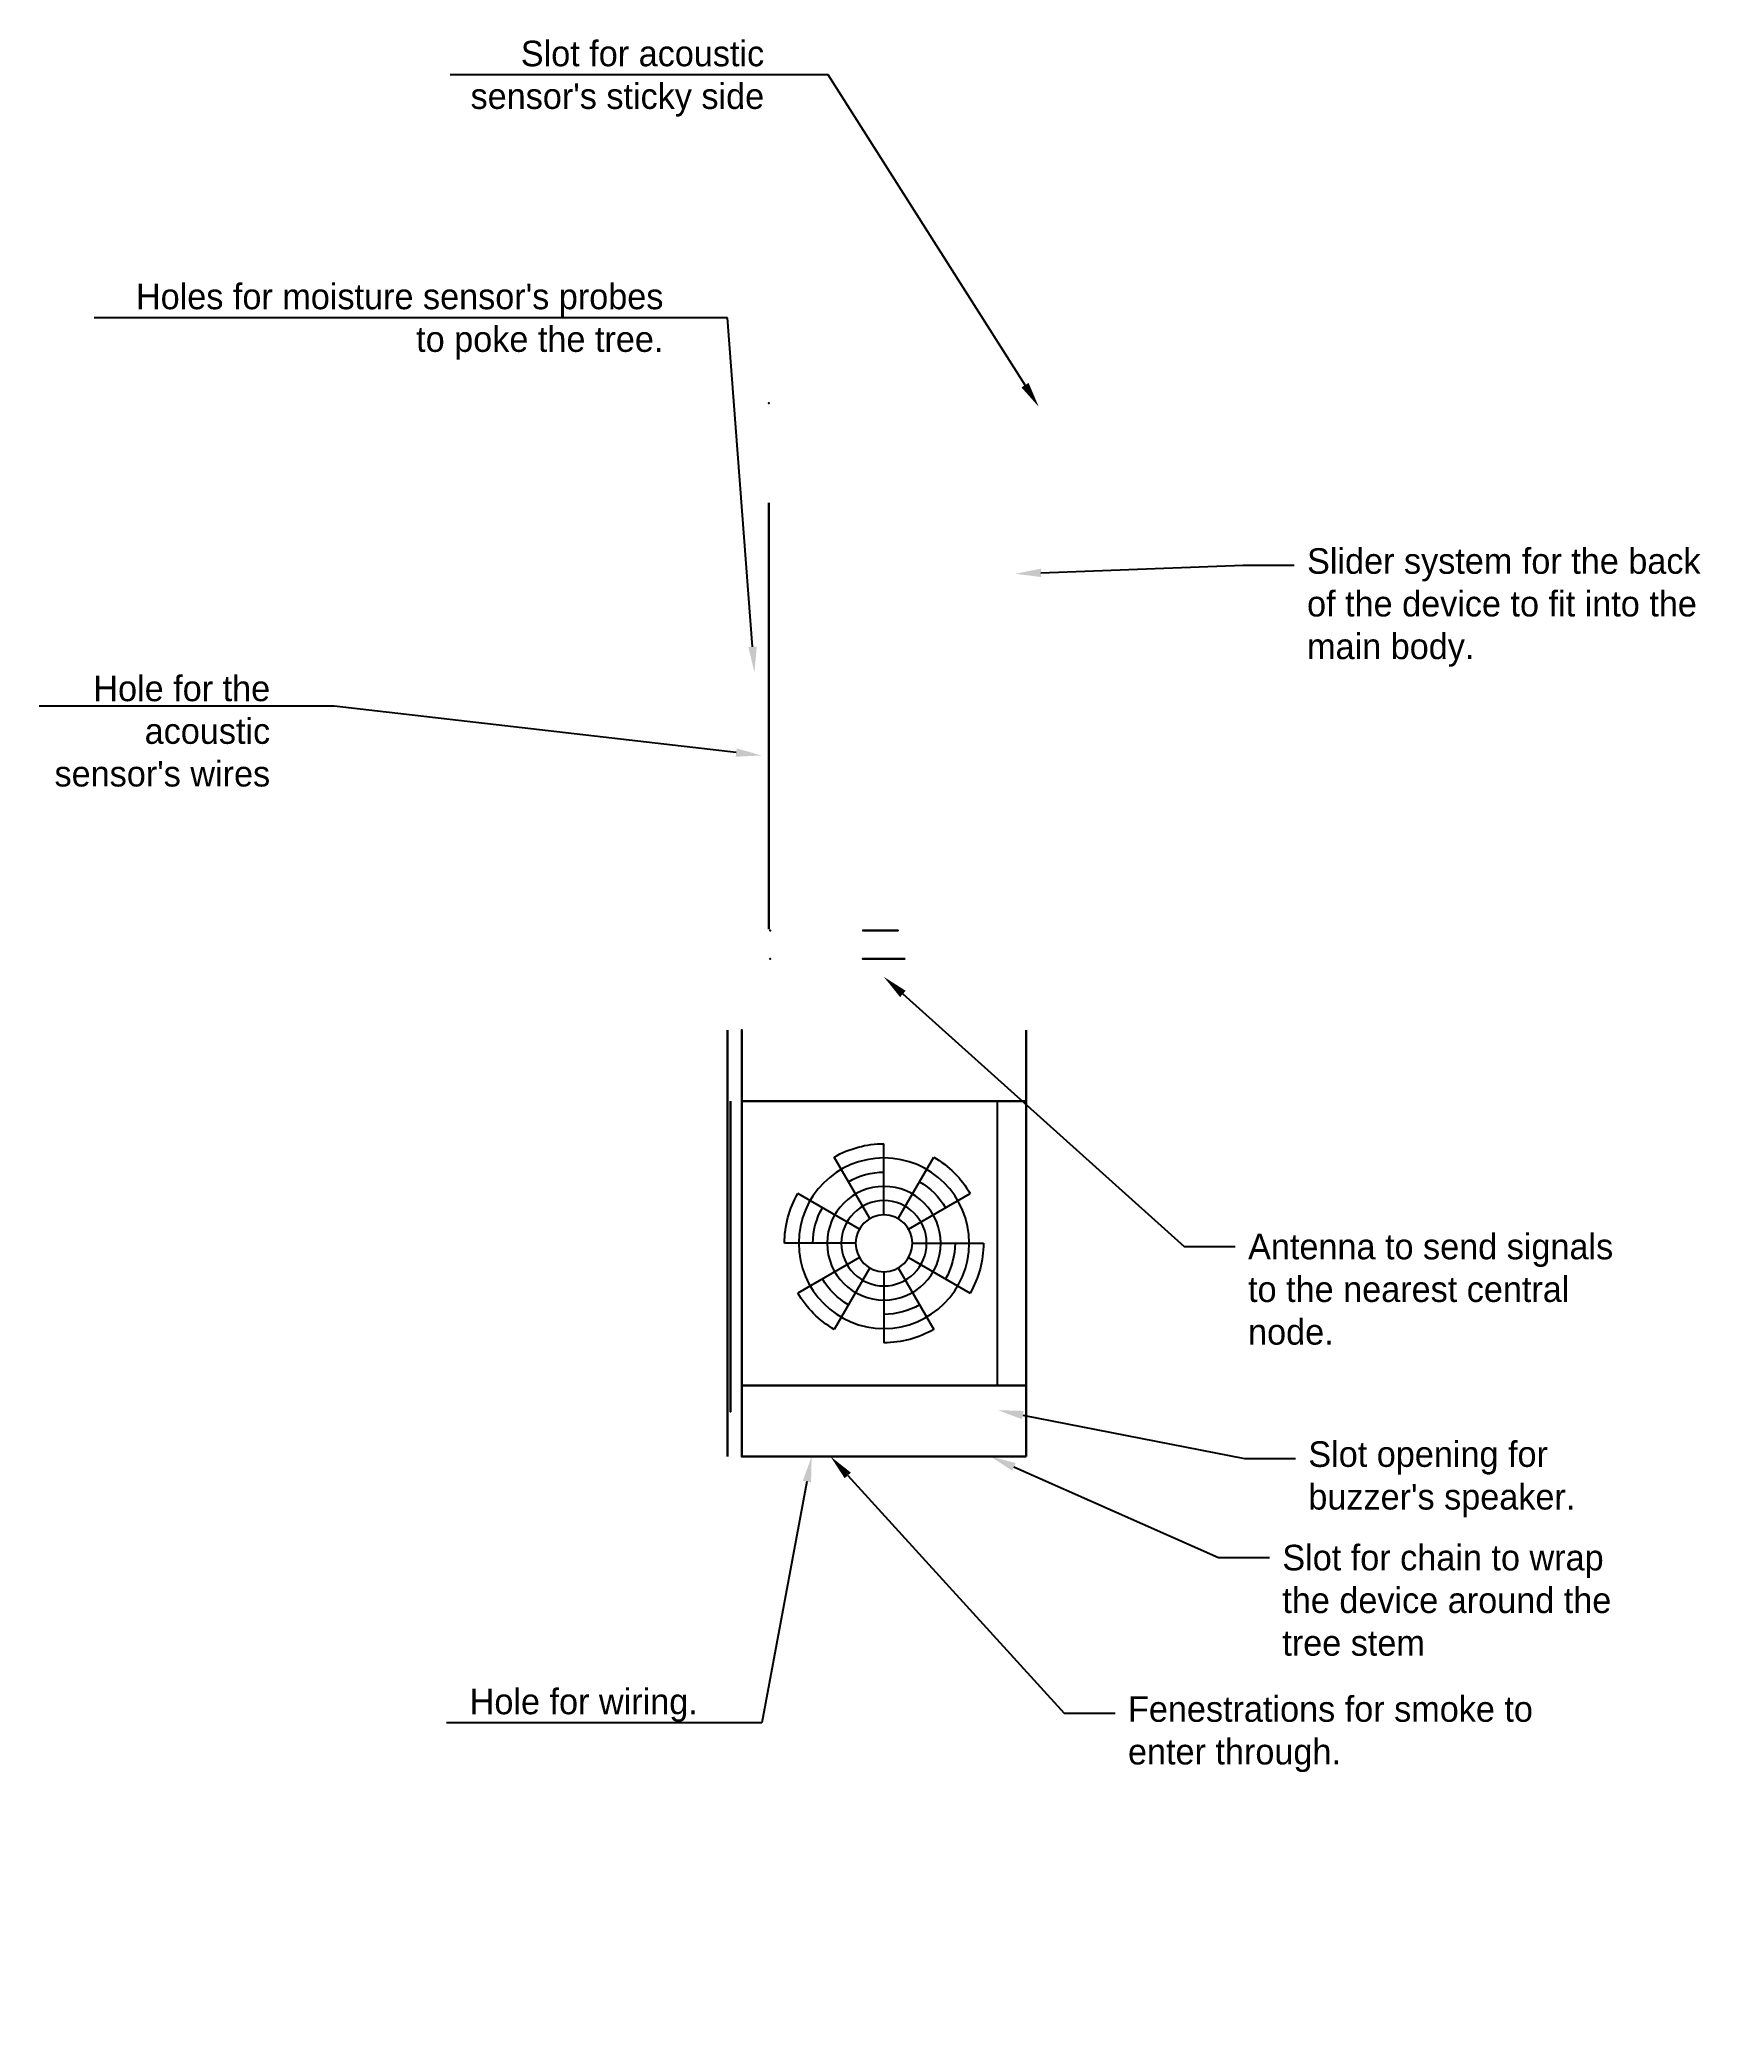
# Model space of a CAD drawing. Header units: centimetres. Extents: x -4.9 to 6.7, y -3.9 to 10.
import ezdxf
from ezdxf import colors
from ezdxf.entities.mleader import LeaderData, LeaderLine
from ezdxf.math import Vec2, Vec3

# ---------------------------------------------------------------- set-up
doc = ezdxf.new("R2010")
doc.units = ezdxf.units.CM
doc.header["$MEASUREMENT"] = 0
for name, color, linetype in [('Component1_Sketch1', 7, 'Continuous'), ('Component1_Sketch2', 7, 'Continuous'), ('Component1_Sketch3', 7, 'Continuous'), ('Component2_Sketch1', 7, 'Continuous'), ('Component2_Sketch2', 7, 'Continuous'), ('Model for Instrumentation v3 - Copy v4_Sketch1', 7, 'Continuous'), ('Model for Instrumentation v3 - Copy v4_Sketch10', 7, 'Continuous'), ('Model for Instrumentation v3 - Copy v4_Sketch11', 7, 'Continuous'), ('Model for Instrumentation v3 - Copy v4_Sketch12', 7, 'Continuous'), ('Model for Instrumentation v3 - Copy v4_Sketch13', 7, 'Continuous'), ('Model for Instrumentation v3 - Copy v4_Sketch14', 7, 'Continuous'), ('Model for Instrumentation v3 - Copy v4_Sketch15', 7, 'Continuous'), ('Model for Instrumentation v3 - Copy v4_Sketch16', 7, 'Continuous'), ('Model for Instrumentation v3 - Copy v4_Sketch17', 7, 'Continuous'), ('Model for Instrumentation v3 - Copy v4_Sketch2', 7, 'Continuous'), ('Model for Instrumentation v3 - Copy v4_Sketch3', 7, 'Continuous'), ('Model for Instrumentation v3 - Copy v4_Sketch4', 7, 'Continuous'), ('Model for Instrumentation v3 - Copy v4_Sketch5', 7, 'Continuous'), ('Model for Instrumentation v3 - Copy v4_Sketch6', 7, 'Continuous'), ('Model for Instrumentation v3 - Copy v4_Sketch7', 7, 'Continuous'), ('Model for Instrumentation v3 - Copy v4_Sketch8', 7, 'Continuous'), ('Model for Instrumentation v3 - Copy v4_Sketch9', 7, 'Continuous')]:
    doc.layers.add(name, color=color, linetype=linetype)

# ---------------------------------------------------------------- blocks, each defined once
blk = doc.blocks.new('Component2')
at = {"layer": 'Component2_Sketch1'}
for p, q in [((-0.2, -0.7, 4.4), (-0.2, -0.7, 0.4)), ((-0.2, -0.7, 0.4), (-0.2, -0.7, 4.404)), ((-0.2, -0.9, 0.4), (-0.2, -0.9, 4.4)), ((-0.2, -3.2, 0.1), (-0.2, -1.2, 0.1)), ((-0.2, -1.2, 4.7), (-0.2, -3.2, 4.7)), ((-0.2, -3.2, 4.9), (-0.2, -1.2, 4.9)), ((-0.2, -3.2, -0.1), (-0.2, -1.2, -0.1)), ((-0.2, -1.2, -0.1), (-0.2, -3.2, -0.1)), ((-0.2, -1.2, 4.904), (-0.2, -3.2, 4.904)), ((-0.2, -3.5, 4.4), (-0.2, -3.5, 0.4)), ((-0.2, -3.7, 0.4), (-0.2, -3.7, 4.4)), ((-0.2, -3.7, 4.404), (-0.2, -3.7, 0.4))]:
    blk.add_line(p, q, dxfattribs=at)
at = {"layer": 'Component2_Sketch1', "extrusion": (-1, 0, 0)}
for centre, radius, start, end in [((1.2, 0.4, 0.2), 0.5, 180, 270), ((1.2, 4.4, 0.2), 0.5, 90, 180), ((1.2, 4.404, 0.2), 0.5, 90, 180), ((1.2, 0.4, 0.2), 0.5, 180, 270), ((1.2, 0.4, 0.2), 0.3, 180, 270), ((1.2, 4.4, 0.2), 0.3, 90, 180), ((3.2, 0.4, 0.2), 0.3, 270, 360), ((3.2, 4.4, 0.2), 0.3, 360, 90), ((3.2, 0.4, 0.2), 0.5, 270, 0), ((3.2, 4.4, 0.2), 0.5, 0, 90), ((3.2, 4.404, 0.2), 0.5, 0, 90), ((3.2, 0.4, 0.2), 0.5, 270, 0)]:
    blk.add_arc(centre, radius, start, end, dxfattribs=at)
at = {"layer": 'Component2_Sketch1'}
blk.add_point((-0.2, 0), dxfattribs=at)
at = {"layer": 'Component2_Sketch2'}
for p, q in [((-0.2, -0.7, 0.4), (-0.2, -0.7, 4.404)), ((-0.2, -1.15, 4.8), (-0.2, -1.15, 4.85)), ((-0.2, -1.15, 4.85), (-0.2, -1.2, 4.85)), ((-0.2, -3.25, 4.8), (-0.2, -1.15, 4.8)), ((-0.2, -1.2, 4.85), (-0.2, -1.2, 4.904)), ((-0.2, -1.2, 4.904), (-0.2, -3.2, 4.904)), ((-0.2, -3.2, -0.1), (-0.2, -1.2, -0.1)), ((-0.2, -3.2, 4.904), (-0.2, -3.2, 4.85)), ((-0.2, -3.2, 4.85), (-0.2, -3.25, 4.85)), ((-0.2, -3.25, 4.85), (-0.2, -3.25, 4.8)), ((-0.2, -3.7, 4.404), (-0.2, -3.7, 0.4))]:
    blk.add_line(p, q, dxfattribs=at)
at = {"layer": 'Component2_Sketch2', "extrusion": (1, 0, 0)}
blk.add_circle((-2.478, 1.494, -0.2), 0.0501, dxfattribs=at)
for centre, start, end in [((-1.2, 4.404, -0.2), 0, 90), ((-1.2, 0.4, -0.2), 270, 0), ((-3.2, 4.404, -0.2), 90, 180), ((-3.2, 0.4, -0.2), 180, 270)]:
    blk.add_arc(centre, 0.5, start, end, dxfattribs=at)
at = {"layer": 'Component2_Sketch2'}
blk.add_point((-0.2, 0, 0), dxfattribs=at)
blk = doc.blocks.new('Component1')
at = {"layer": 'Component1_Sketch1', "extrusion": (0, 1, 0)}
blk.add_circle((-0.8, 3.5), 0.1, dxfattribs=at)
at = {"layer": 'Component1_Sketch1'}
blk.add_point((0, 0), dxfattribs=at)
at = {"layer": 'Component1_Sketch2', "extrusion": (0, -1, 0)}
for radius in [0.15, 0.1]:
    blk.add_circle((0.8, 3.5, 0.2), radius, dxfattribs=at)
at = {"layer": 'Component1_Sketch2'}
blk.add_point((0, -0.2), dxfattribs=at)
at = {"layer": 'Component1_Sketch3'}
for p, q in [((0.65, 0, 3.488), (0.649, 0, 5.025)), ((0.799, 0, 3.35), (0.65, 0, 3.35)), ((0.65, 0, 3.35), (0.65, 0, 3.69)), ((0.7, 0, 6), (0.7, 0, 5.288)), ((0.799, 0, 3.502), (0.799, 0, 6.174)), ((0.799, 0, 3.652), (0.799, 0, 3.35)), ((0.799, 0, 6.174), (0.799, 0, 6.905)), ((0.799, 0, 3.69), (0.799, 0, 3.35))]:
    blk.add_line(p, q, dxfattribs=at)
at = {"layer": 'Component1_Sketch3', "extrusion": (0, 1, 0)}
for centre, radius, start, end in [((-0.799, 3.502), 0.15, 5.4053, 5.4549), ((-0.695, 5.153), 0.0237, 258.5206, 262.124)]:
    blk.add_arc(centre, radius, start, end, dxfattribs=at)
for centre, major_axis, ratio, start_param, end_param in [((0.68, 0, 5.045), (0, 0, -0.111), 0.264392, 3.83861, 10.121795), ((0.68, 0, 5.045), (-0.084, 0, -0.47), 0.055152, 1.519447, 2.103692), ((0.799, 0, 6.174), (0.002, 0, -0.73), 0.140832, 1.330323, 3.158709)]:
    blk.add_ellipse(centre, major_axis=major_axis, ratio=ratio, start_param=start_param, end_param=end_param, dxfattribs=at)
at = {"layer": 'Component1_Sketch3'}
blk.add_point((0, 0), dxfattribs=at)
blk.add_blockref('Component2', (0.189, 3.709, 0.095))

msp = doc.modelspace()

# ---------------------------------------------------------------- linework, layer by layer
at = {"layer": 'Model for Instrumentation v3 - Copy v4_Sketch1'}
for p, q in [((0, 3, 0.5), (0, 3, 4.5)), ((0, 2.5, 5), (0, 0.5, 5)), ((0, 0.5), (0, 2.5)), ((0, 0, 4.5), (0, 0, 0.5))]:
    msp.add_line(p, q, dxfattribs=at)
at = {"layer": 'Model for Instrumentation v3 - Copy v4_Sketch1', "extrusion": (1, 0, 0)}
for centre, start, end in [((2.5, 0.5), 270, 0), ((2.5, 4.5), 0, 90), ((0.5, 4.5), 90, 180), ((0.5, 0.5), 180, 270)]:
    msp.add_arc(centre, 0.5, start, end, dxfattribs=at)
at = {"layer": 'Model for Instrumentation v3 - Copy v4_Sketch1'}
for p in [(0, 3), (0, 0, 5)]:
    msp.add_point(p, dxfattribs=at)
at = {"layer": 'Model for Instrumentation v3 - Copy v4_Sketch10'}
for p, q in [((2, 0.5, 4.95), (0, 0.5, 4.95)), ((0, 0.5, 5), (2, 0.5, 5)), ((2, 0.5, 4.9), (0, 0.5, 4.9)), ((0, 0.5, 4.9), (0, 0.5, 5)), ((0, 0.5, 4.95), (0, 0.5, 4.9)), ((0, 0.5, 4.9), (2, 0.5, 4.9)), ((2, 0.5, 5), (2, 0.5, 4.9)), ((2, 0.5, 4.9), (2, 0.5, 4.95))]:
    msp.add_line(p, q, dxfattribs=at)
msp.add_point((0, 0.5), dxfattribs=at)
at = {"layer": 'Model for Instrumentation v3 - Copy v4_Sketch11'}
for p, q in [((2, 2.5, 5), (0, 2.5, 5)), ((0, 2.5, 5), (0, 2.5, 4.9)), ((0, 2.5, 4.9), (2, 2.5, 4.9)), ((0, 2.5, 4.898), (2, 2.5, 4.898)), ((2, 2.5, 4.998), (0, 2.5, 4.998)), ((0, 2.5, 4.998), (0, 2.5, 4.898)), ((2, 2.5, 4.898), (0, 2.5, 4.898)), ((0, 2.5, 4.948), (2, 2.5, 4.948)), ((0, 2.5, 4.898), (0, 2.5, 4.948)), ((2, 2.5, 4.948), (2, 2.5, 4.898)), ((2, 2.5, 4.9), (2, 2.5, 5)), ((2, 2.5, 4.898), (2, 2.5, 4.998))]:
    msp.add_line(p, q, dxfattribs=at)
msp.add_point((0, 2.5), dxfattribs=at)
at = {"layer": 'Model for Instrumentation v3 - Copy v4_Sketch12'}
for p, q in [((2, 3, 0.5), (2, 3, 4.5)), ((2, 2.5, 4.9), (2, 2.55, 4.9)), ((2, 2.55, 4.95), (2, 2.5, 4.95)), ((2, 2.55, 4.9), (2, 2.55, 4.95)), ((2, 2.5, 4.9), (2, 0.45, 4.9)), ((2, 0.5), (2, 2.5)), ((2, 2.5, 5), (2, 2.5, 4.9)), ((2, 2.5, 4.95), (2, 2.5, 4.9)), ((2, 0.5, 4.2), (2, 1, 4.2)), ((2, 1, 4.2), (2, 1, 4.1)), ((2, 1, 4.1), (2, 0.5, 4.1)), ((2, 1, 4.25), (2, 0.5, 4.25)), ((2, 0.5, 4.5), (2, 1, 4.5)), ((2, 1, 4.5), (2, 1, 4.4)), ((2, 1, 4.4), (2, 0.5, 4.4)), ((2, 1, 4.35), (2, 1, 4.25)), ((2, 0.5, 4.35), (2, 1, 4.35)), ((2, 0.5, 4.1), (2, 0.5, 4.2)), ((2, 0.5, 4.25), (2, 0.5, 4.35)), ((2, 0.5, 4.4), (2, 0.5, 4.5)), ((2, 0.45, 4.95), (2, 0.5, 4.95)), ((2, 0.5, 4.95), (2, 0.5, 5)), ((2, 0.45, 4.9), (2, 0.45, 4.95)), ((2, 0, 4.5), (2, 0, 0.5))]:
    msp.add_line(p, q, dxfattribs=at)
at = {"layer": 'Model for Instrumentation v3 - Copy v4_Sketch12', "extrusion": (1, 0, 0)}
for centre, start, end in [((2.5, 0.5, 2), 270, 0), ((2.5, 4.5, 2), 0, 90), ((0.5, 4.5, 2), 90, 180), ((0.5, 0.5, 2), 180, 270)]:
    msp.add_arc(centre, 0.5, start, end, dxfattribs=at)
at = {"layer": 'Model for Instrumentation v3 - Copy v4_Sketch13'}
for p, q in [((0, 3, 0.5), (0, 3, 4.504)), ((0, 0.45, 4.9), (0, 2.55, 4.9)), ((0, 2.55, 4.9), (0, 2.55, 4.95)), ((0, 2.55, 4.95), (0, 2.5, 4.95)), ((0, 2.5, 5.004), (0, 0.5, 5.004)), ((0, 0.5, 0), (0, 2.5, 0)), ((0, 2.5, 4.95), (0, 2.5, 5.004)), ((0, 0.5, 5.004), (0, 0.5, 4.95)), ((0, 0.5, 4.95), (0, 0.45, 4.95)), ((0, 0.45, 4.95), (0, 0.45, 4.9)), ((0, 0, 4.504), (0, 0, 0.5))]:
    msp.add_line(p, q, dxfattribs=at)
at = {"layer": 'Model for Instrumentation v3 - Copy v4_Sketch13', "extrusion": (1, 0, 0)}
msp.add_circle((1.222, 1.594), 0.0501, dxfattribs=at)
for centre, start, end in [((2.5, 4.504), 0, 90), ((2.5, 0.5), 270, 360), ((0.5, 4.504), 90, 180), ((0.5, 0.5), 180, 270)]:
    msp.add_arc(centre, 0.5, start, end, dxfattribs=at)
at = {"layer": 'Model for Instrumentation v3 - Copy v4_Sketch14'}
for p, q in [((2, 3, 0.5), (2, 3, 4.5)), ((2, 2.55, 4.9), (2, 0.45, 4.9)), ((2, 2.5, 4.95), (2, 2.55, 4.95)), ((2, 2.55, 4.95), (2, 2.55, 4.9)), ((2, 0.5), (2, 2.5)), ((2, 2.5, 5), (2, 2.5, 4.95)), ((2, 0.5, 4.5), (2, 1, 4.5)), ((2, 0.5, 4.35), (2, 1, 4.35)), ((2, 0.5, 4.2), (2, 1, 4.2)), ((2, 1, 4.2), (2, 1, 4.1)), ((2, 1, 4.1), (2, 0.5, 4.1)), ((2, 1, 4.35), (2, 1, 4.25)), ((2, 1, 4.25), (2, 0.5, 4.25)), ((2, 1, 4.4), (2, 0.5, 4.4)), ((2, 1, 4.5), (2, 1, 4.4)), ((2, 0.45, 4.95), (2, 0.5, 4.95)), ((2, 0.5, 4.95), (2, 0.5, 5)), ((2, 0.5, 4.1), (2, 0.5, 4.2)), ((2, 0.5, 4.4), (2, 0.5, 4.5)), ((2, 0.5, 4.25), (2, 0.5, 4.35)), ((2, 0.45, 4.9), (2, 0.45, 4.95)), ((2, 0, 4.5), (2, 0, 0.5))]:
    msp.add_line(p, q, dxfattribs=at)
at = {"layer": 'Model for Instrumentation v3 - Copy v4_Sketch14', "extrusion": (1, 0, 0)}
for centre, start, end in [((2.5, 0.5, 2), 270, 0), ((2.5, 4.5, 2), 0, 90), ((0.5, 0.5, 2), 180, 270), ((0.5, 4.5, 2), 90, 180)]:
    msp.add_arc(centre, 0.5, start, end, dxfattribs=at)
at = {"layer": 'Model for Instrumentation v3 - Copy v4_Sketch15'}
for p, q in [((2, 2.55, 4.95), (2, 2.55, 4.9)), ((2, 2.5, 4.95), (2, 2.55, 4.95)), ((2, 2.55, 4.9), (2, 0.45, 4.9)), ((2, 0.5, 5), (2, 2.5, 5)), ((2, 2.5, 5), (2, 2.5, 4.95)), ((2, 0.45, 4.95), (2, 0.5, 4.95)), ((2, 0.5, 4.95), (2, 0.5, 5)), ((2, 0.45, 4.9), (2, 0.45, 4.95))]:
    msp.add_line(p, q, dxfattribs=at)
msp.add_point((2, 1.5, 2.5), dxfattribs=at)
at = {"layer": 'Model for Instrumentation v3 - Copy v4_Sketch16'}
for p, q in [((0, 0.5), (0, 2.5)), ((0, 2.5), (2, 2.5)), ((2, 2.5), (2, 0.5)), ((0.9, 1.673), (0.65, 2.106)), ((1, 1.7), (1, 2.2)), ((1.1, 1.673), (1.35, 2.106)), ((0.827, 1.6), (0.394, 1.85)), ((1.173, 1.6), (1.606, 1.85)), ((0.8, 1.5), (0.3, 1.5)), ((0.827, 1.4), (0.394, 1.15)), ((1.173, 1.4), (1.606, 1.15)), ((1.2, 1.5), (1.7, 1.5)), ((0.9, 1.327), (0.65, 0.894)), ((1, 1.3), (1, 0.8)), ((1.1, 1.327), (1.35, 0.894)), ((2, 0.5), (0, 0.5))]:
    msp.add_line(p, q, dxfattribs=at)
at = {"layer": 'Model for Instrumentation v3 - Copy v4_Sketch16', "extrusion": (0, 0, -1)}
for radius in [0.6, 0.4, 0.3, 0.2]:
    msp.add_circle((-1, 1.5), radius, dxfattribs=at)
for radius, start, end in [(0.7, 60, 90), (0.7, 120, 150), (0.5, 60, 90), (0.7, 0, 30), (0.5, 120, 150), (0.5, 0, 30), (0.5, 180, 210), (0.7, 180, 210), (0.5, 300, 330), (0.7, 300, 330), (0.5, 240, 270), (0.7, 240, 270)]:
    msp.add_arc((-1, 1.5), radius, start, end, dxfattribs=at)
at = {"layer": 'Model for Instrumentation v3 - Copy v4_Sketch17'}
for p, q in [((-0.1, 3, 4.504), (-0.1, 3, 0.5)), ((-0.1, 0.5, 3), (-0.1, 2.5, 3)), ((-0.1, 2.5, 4.003), (-0.1, 0.5, 4.003)), ((-0.1, 2.5, 0), (-0.1, 0.5, 0)), ((-0.1, 2.5, 3), (-0.1, 2.5, 4.003)), ((-0.1, 0.5, 5.004), (-0.1, 2.5, 5.004)), ((-0.1, 2.006, 2.702), (-0.1, 1.011, 2.702)), ((-0.1, 1.011, 1.402), (-0.1, 2.006, 1.402)), ((-0.1, 2.006, 1.402), (-0.1, 2.006, 2.702)), ((-0.1, 1.011, 2.702), (-0.1, 1.011, 1.402)), ((-0.1, 0.5, 4.003), (-0.1, 0.5, 3)), ((-0.1, 0, 0.5), (-0.1, 0, 4.504))]:
    msp.add_line(p, q, dxfattribs=at)
at = {"layer": 'Model for Instrumentation v3 - Copy v4_Sketch17', "extrusion": (-1, 0, 0)}
for centre, radius in [((-1.806, 2.852, 0.1), 0.075), ((-1.511, 0.094, 0.1), 0.0095), ((-1.211, 2.85, 0.1), 0.075)]:
    msp.add_circle(centre, radius, dxfattribs=at)
for centre, start, end in [((-2.5, 0.5, 0.1), 180, 270), ((-2.5, 4.504, 0.1), 90, 180), ((-0.5, 0.5, 0.1), 270, 0), ((-0.5, 4.504, 0.1), 0, 90)]:
    msp.add_arc(centre, 0.5, start, end, dxfattribs=at)
at = {"layer": 'Model for Instrumentation v3 - Copy v4_Sketch2'}
for p, q in [((0, 0, 4.5), (0, 0, 0.5)), ((0, 0, 0.5), (2, 0, 0.5)), ((2, 0, 4.5), (0, 0, 4.5)), ((1.55, 0, 3.096), (1.55, 0, 2.096)), ((1.75, 0, 2.096), (1.75, 0, 3.096)), ((1.75, 0, 3.296), (1.75, 0, 1.896)), ((2, 0, 0.5), (2, 0, 4.5))]:
    msp.add_line(p, q, dxfattribs=at)
at = {"layer": 'Model for Instrumentation v3 - Copy v4_Sketch2', "extrusion": (0, -1, -9.71445e-17)}
msp.add_circle((0.491, 0.872), 0.175, dxfattribs=at)
for centre, start, end in [((1.75, 3.096), 90, 179.9916), ((1.75, 2.096), 179.9916, 270)]:
    msp.add_arc(centre, 0.2, start, end, dxfattribs=at)
at = {"layer": 'Model for Instrumentation v3 - Copy v4_Sketch3'}
for p, q in [((2, 3, 0.5), (2, 3, 4.5)), ((2, 0.5), (2, 2.5)), ((2, 2.5, 5), (2, 0.5, 5)), ((2, 1, 4.5), (2, 1, 4.4)), ((2, 0.5, 4.5), (2, 1, 4.5)), ((2, 1, 4.4), (2, 0.5, 4.4)), ((2, 0.5, 4.35), (2, 1, 4.35)), ((2, 1, 4.35), (2, 1, 4.25)), ((2, 1, 4.2), (2, 1, 4.1)), ((2, 1, 4.25), (2, 0.5, 4.25)), ((2, 0.5, 4.2), (2, 1, 4.2)), ((2, 1, 4.1), (2, 0.5, 4.1)), ((2, 0.5, 4.4), (2, 0.5, 4.5)), ((2, 0.5, 4.1), (2, 0.5, 4.2)), ((2, 0.5, 4.25), (2, 0.5, 4.35)), ((2, 0, 4.5), (2, 0, 0.5))]:
    msp.add_line(p, q, dxfattribs=at)
at = {"layer": 'Model for Instrumentation v3 - Copy v4_Sketch3', "extrusion": (1, 0, 0)}
for centre, start, end in [((2.5, 4.5, 2), 0, 90), ((2.5, 0.5, 2), 270, 0), ((0.5, 0.5, 2), 180, 270), ((0.5, 4.5, 2), 90, 180)]:
    msp.add_arc(centre, 0.5, start, end, dxfattribs=at)
at = {"layer": 'Model for Instrumentation v3 - Copy v4_Sketch4'}
for p, q in [((0, 0, 4.5), (0, 0, 0.5)), ((0, 0, 0.5), (2, 0, 0.5)), ((2, 0, 4.5), (0, 0, 4.5)), ((1.35, 0, 2.096), (1.35, 0, 3.096)), ((1.425, 0, 2.096), (1.425, 0, 3.096)), ((1.45, 0, 2.096), (1.45, 0, 3.096)), ((1.7, 0, 3.1), (1.7, 0, 1.994)), ((1.8, 0, 3.392), (1.8, 0, 1.8)), ((1.825, 0, 3.413), (1.825, 0, 1.78)), ((1.9, 0, 3.467), (1.9, 0, 1.725)), ((2, 0, 0.5), (2, 0, 4.5))]:
    msp.add_line(p, q, dxfattribs=at)
at = {"layer": 'Model for Instrumentation v3 - Copy v4_Sketch4', "extrusion": (0, -1, -9.71445e-17)}
msp.add_circle((0.491, 0.872), 0.175, dxfattribs=at)
for centre, radius, start, end in [((1.75, 2.096), 0.4, 179.9916, 292.0158), ((1.75, 3.096), 0.4, 67.9757, 179.9916), ((1.75, 2.096), 0.325, 179.9916, 283.3362), ((1.75, 3.096), 0.325, 76.6576, 179.9916), ((1.75, 2.096), 0.3, 179.9916, 279.5893)]:
    msp.add_arc(centre, radius, start, end, dxfattribs=at)
at = {"layer": 'Model for Instrumentation v3 - Copy v4_Sketch4', "extrusion": (-3.08149e-33, -1, -9.71445e-17)}
msp.add_arc((1.75, 3.096), 0.3, 80.4059, 179.9916, dxfattribs=at)
at = {"layer": 'Model for Instrumentation v3 - Copy v4_Sketch5'}
for p, q in [((0, 2.5, 0.2), (0, 0.5, 0.2)), ((1.8, 2.5, 0.2), (0, 2.5, 0.2)), ((1.8, 0.5, 0.2), (1.8, 2.5, 0.2)), ((0, 0.5, 0.2), (1.8, 0.5, 0.2))]:
    msp.add_line(p, q, dxfattribs=at)
at = {"layer": 'Model for Instrumentation v3 - Copy v4_Sketch6'}
for p, q in [((-0.1, 3, 4.504), (-0.1, 3, 0.5)), ((-0.1, 0.5, 5.004), (-0.1, 2.5, 5.004)), ((-0.1, 2.5, 4.003), (-0.1, 0.5, 4.003)), ((-0.1, 0.5, 3), (-0.1, 2.5, 3)), ((-0.1, 2.5, 0), (-0.1, 0.5, 0)), ((-0.1, 2.5, 3), (-0.1, 2.5, 4.003)), ((-0.1, 0.5, 4.003), (-0.1, 0.5, 3)), ((-0.1, 0, 0.5), (-0.1, 0, 4.504))]:
    msp.add_line(p, q, dxfattribs=at)
at = {"layer": 'Model for Instrumentation v3 - Copy v4_Sketch6', "extrusion": (-1, 0, 0)}
for centre, start, end in [((-2.5, 4.504, 0.1), 90, 180), ((-2.5, 0.5, 0.1), 180, 270), ((-0.5, 4.504, 0.1), 0, 90), ((-0.5, 0.5, 0.1), 270, 0)]:
    msp.add_arc(centre, 0.5, start, end, dxfattribs=at)
at = {"layer": 'Model for Instrumentation v3 - Copy v4_Sketch7'}
for p, q in [((-0.08, 2.5, 3), (-0.08, 0.5, 3)), ((-0.08, 2.5, 4.003), (-0.08, 2.5, 3)), ((-0.08, 0.5, 4.003), (-0.08, 2.5, 4.003)), ((-0.08, 2.376, 3.444), (-0.08, 0.316, 3.44)), ((-0.08, 2.375, 3.858), (-0.08, 2.376, 3.444)), ((-0.08, 0.315, 3.854), (-0.08, 2.375, 3.858)), ((-0.08, 0.599, 3.4), (-0.08, 2.352, 3.395)), ((-0.08, 2.352, 3.395), (-0.08, 2.351, 3.148)), ((-0.08, 2.351, 3.148), (-0.08, 0.598, 3.153)), ((-0.08, 0.598, 3.153), (-0.08, 0.599, 3.4)), ((-0.08, 0.5, 3), (-0.08, 0.5, 4.003)), ((-0.08, 0.316, 3.44), (-0.08, 0.315, 3.854))]:
    msp.add_line(p, q, dxfattribs=at)
for p in [(-0.08, 0.599, 3.276), (-0.08, 0.316, 3.647)]:
    msp.add_point(p, dxfattribs=at)
at = {"layer": 'Model for Instrumentation v3 - Copy v4_Sketch8'}
for p, q in [((-0.1, 3, 4.504), (-0.1, 3, 0.5)), ((-0.1, 2.5, 0), (-0.1, 0.5, 0)), ((-0.1, 2.5, 3), (-0.1, 2.5, 4.003)), ((-0.1, 0.5, 3), (-0.1, 2.5, 3)), ((-0.1, 2.5, 4.003), (-0.1, 0.5, 4.003)), ((-0.1, 0.5, 5.004), (-0.1, 2.5, 5.004)), ((-0.1, 1.011, 1.402), (-0.1, 2.006, 1.402)), ((-0.1, 2.006, 2.702), (-0.1, 1.011, 2.702)), ((-0.1, 2.006, 1.402), (-0.1, 2.006, 2.702)), ((-0.1, 1.011, 2.702), (-0.1, 1.011, 1.402)), ((-0.1, 0.5, 4.003), (-0.1, 0.5, 3)), ((-0.1, 0, 0.5), (-0.1, 0, 4.504))]:
    msp.add_line(p, q, dxfattribs=at)
at = {"layer": 'Model for Instrumentation v3 - Copy v4_Sketch8', "extrusion": (-1, 8.39606e-15, 2.05099e-15)}
msp.add_arc((-2.5, 0.5, 0.1), 0.5, 180, 270, dxfattribs=at)
at = {"layer": 'Model for Instrumentation v3 - Copy v4_Sketch8', "extrusion": (-1, 8.39606e-15, 2.1065e-15)}
msp.add_arc((-2.5, 4.504, 0.1), 0.5, 90, 180, dxfattribs=at)
at = {"layer": 'Model for Instrumentation v3 - Copy v4_Sketch8', "extrusion": (-1, 8.42382e-15, 2.05099e-15)}
msp.add_arc((-0.5, 4.504, 0.1), 0.5, 0, 90, dxfattribs=at)
at = {"layer": 'Model for Instrumentation v3 - Copy v4_Sketch8', "extrusion": (-1, 8.39606e-15, 2.07874e-15)}
msp.add_arc((-0.5, 0.5, 0.1), 0.5, 270, 0, dxfattribs=at)
at = {"layer": 'Model for Instrumentation v3 - Copy v4_Sketch9'}
for p, q in [((0, 2.5, 5), (0, 0.5, 5)), ((2, 2.5, 5), (0, 2.5, 5)), ((2, 0.5, 5), (2, 2.5, 5)), ((0, 0.5, 5), (2, 0.5, 5)), ((0, 0, 5), (2, 0, 5))]:
    msp.add_line(p, q, dxfattribs=at)
msp.add_point((0, 0, 5), dxfattribs=at)

# ---------------------------------------------------------------- block references
msp.add_blockref('Component1', (0.2, 3.7, 0.1))

# ---------------------------------------------------------------- leaders
ml = msp.add_multileader_mtext('Standard')
ml.set_content("Slot for acoustic\\Psensor's sticky side", color=256)
ml.set_leader_properties()
ml.build(insert=Vec2(0, 0))
ml.multileader.update_dxf_attribs({"text_right_attachment_type": 6, "dogleg_length": 0.36, "arrow_head_size": 0.18})
ctx = ml.context
ctx.base_point, ctx.char_height, ctx.arrow_head_size, ctx.landing_gap_size, ctx.plane_origin = Vec3(-3.143, 9.839), 0.18, 0.18, 0.09, Vec3(2.089, 7.384)
ctx.right_attachment, ctx.text_align_type = 6, 2
notes = []
notes.append((ctx, [(0, (1, 1, 0), (0.607, 9.719), (-1, 0), 0.36, [(0, [(2.089, 7.384)], 0, [])])]))
ctx.mtext.insert, ctx.mtext.alignment, ctx.mtext.flow_direction = Vec3(0.157, 9.959), 3, 5
ml = msp.add_multileader_mtext('Standard')
ml.set_content("Holes for moisture sensor's probes\\Pto poke the tree.", color=256)
ml.set_leader_properties()
ml.build(insert=Vec2(0, 0))
ml.multileader.update_dxf_attribs({"text_right_attachment_type": 6, "dogleg_length": 0.36, "arrow_head_size": 0.18})
ctx = ml.context
ctx.base_point, ctx.char_height, ctx.arrow_head_size, ctx.landing_gap_size, ctx.plane_origin = Vec3(-6.402, 8.13, 2.946), 0.18, 0.18, 0.09, Vec3(0.089, 5.515, 2.946)
ctx.right_attachment, ctx.text_align_type = 6, 2
notes.append((ctx, [(0, (1, 1, 0), (-0.102, 8.01, 2.946), (-1, 0), 0.36, [(0, [(0.089, 5.515, 2.946)], 0, [])])]))
ctx.mtext.insert, ctx.mtext.alignment, ctx.mtext.flow_direction = Vec3(-0.552, 8.25, 2.946), 3, 5
ml = msp.add_multileader_mtext('Standard')
ml.set_content('Slider system for the back\\Pof the device to fit into the\\Pmain body.', color=256)
ml.set_leader_properties()
ml.build(insert=Vec2(0, 0))
ml.multileader.update_dxf_attribs({"text_right_attachment_type": 6, "dogleg_length": 0.36, "arrow_head_size": 0.18})
ctx = ml.context
ctx.base_point, ctx.char_height, ctx.arrow_head_size, ctx.landing_gap_size, ctx.plane_origin = Vec3(3.887, 6.269, 5.098), 0.18, 0.18, 0.09, Vec3(1.925, 6.209, 5.098)
ctx.right_attachment = 6
notes.append((ctx, [(0, (1, 1, 0), (3.527, 6.269, 5.098), (1, 0), 0.36, [(0, [(1.925, 6.209, 5.098)], 0, [])])]))
ctx.mtext.insert, ctx.mtext.flow_direction = Vec3(3.977, 6.389, 5.098), 5
ml = msp.add_multileader_mtext('Standard')
ml.set_content("Hole for the\\Pacoustic \\Psensor's wires", color=256)
ml.set_leader_properties()
ml.build(insert=Vec2(0, 0))
ml.multileader.update_dxf_attribs({"text_right_attachment_type": 6, "dogleg_length": 0.36, "arrow_head_size": 0.18})
ctx = ml.context
ctx.base_point, ctx.char_height, ctx.arrow_head_size, ctx.landing_gap_size, ctx.plane_origin = Vec3(-5.659, 5.403, 1.688), 0.18, 0.18, 0.09, Vec3(0.139, 4.931, 1.688)
ctx.right_attachment, ctx.text_align_type = 6, 2
notes.append((ctx, [(0, (1, 1, 0), (-2.869, 5.277, 1.688), (-1, 0), 0.36, [(0, [(0.139, 4.931, 1.688)], 0, [])])]))
ctx.mtext.insert, ctx.mtext.alignment, ctx.mtext.flow_direction = Vec3(-3.319, 5.493, 1.688), 3, 5
ml = msp.add_multileader_mtext('Standard')
ml.set_content('Antenna to send signals\\Pto the nearest central \\Pnode. ', color=256)
ml.set_leader_properties()
ml.build(insert=Vec2(0, 0))
ml.multileader.update_dxf_attribs({"text_right_attachment_type": 6, "dogleg_length": 0.36, "arrow_head_size": 0.18})
ctx = ml.context
ctx.base_point, ctx.char_height, ctx.arrow_head_size, ctx.landing_gap_size, ctx.plane_origin = Vec3(3.472, 1.477, 7.005), 0.18, 0.18, 0.09, Vec3(0.999, 3.374, 7.005)
ctx.right_attachment = 6
notes.append((ctx, [(0, (1, 1, 0), (3.112, 1.477, 7.005), (1, 0), 0.36, [(0, [(0.999, 3.374, 7.005)], 0, [])])]))
ctx.mtext.insert, ctx.mtext.flow_direction = Vec3(3.562, 1.567, 7.005), 5
ml = msp.add_multileader_mtext('Standard')
ml.set_content("Slot opening for\\Pbuzzer's speaker.", color=256)
ml.set_leader_properties()
ml.build(insert=Vec2(0, 0))
ml.multileader.update_dxf_attribs({"text_right_attachment_type": 6, "dogleg_length": 0.36, "arrow_head_size": 0.18})
ctx = ml.context
ctx.base_point, ctx.char_height, ctx.arrow_head_size, ctx.landing_gap_size, ctx.plane_origin = Vec3(3.896, -0.013, 4.744), 0.18, 0.18, 0.09, Vec3(1.8, 0.326, 4.744)
ctx.right_attachment = 6
notes.append((ctx, [(0, (1, 1, 0), (3.536, -0.013, 4.744), (1, 0), 0.36, [(0, [(1.8, 0.326, 4.744)], 0, [])])]))
ctx.mtext.insert, ctx.mtext.flow_direction = Vec3(3.986, 0.107, 4.744), 5
ml = msp.add_multileader_mtext('Standard')
ml.set_content('Hole for wiring.', color=256)
ml.set_leader_properties()
ml.build(insert=Vec2(0, 0))
ml.multileader.update_dxf_attribs({"text_right_attachment_type": 6, "dogleg_length": 0.36, "arrow_head_size": 0.18})
ctx = ml.context
ctx.base_point, ctx.char_height, ctx.arrow_head_size, ctx.landing_gap_size, ctx.plane_origin = Vec3(-2.77, -1.753, 0.872), 0.18, 0.18, 0.09, Vec3(0.491, 0, 0.872)
ctx.right_attachment, ctx.text_align_type = 6, 2
notes.append((ctx, [(0, (1, 1, 0), (0.14, -1.873, 0.872), (-1, 0), 0.36, [(0, [(0.491, 0, 0.872)], 0, [])])]))
ctx.mtext.insert, ctx.mtext.alignment, ctx.mtext.flow_direction = Vec3(-0.31, -1.633, 0.872), 3, 5
ml = msp.add_multileader_mtext('Standard')
ml.set_content('Fenestrations for smoke to\\Penter through.  ', color=256)
ml.set_leader_properties()
ml.build(insert=Vec2(0, 0))
ml.multileader.update_dxf_attribs({"text_right_attachment_type": 6, "dogleg_length": 0.36, "arrow_head_size": 0.18})
ctx = ml.context
ctx.base_point, ctx.char_height, ctx.arrow_head_size, ctx.landing_gap_size, ctx.plane_origin = Vec3(2.627, -1.806, 0.986), 0.18, 0.18, 0.09, Vec3(0.624, 0, 0.986)
ctx.right_attachment = 6
notes.append((ctx, [(0, (1, 1, 0), (2.267, -1.806, 0.986), (1, 0), 0.36, [(0, [(0.624, 0, 0.986)], 0, [])])]))
ctx.mtext.insert, ctx.mtext.flow_direction = Vec3(2.717, -1.686, 0.986), 5
ml = msp.add_multileader_mtext('Standard')
ml.set_content('Slot for chain to wrap\\Pthe device around the\\Ptree stem', color=256)
ml.set_leader_properties()
ml.build(insert=Vec2(0, 0))
ml.multileader.update_dxf_attribs({"text_right_attachment_type": 6, "dogleg_length": 0.36, "arrow_head_size": 0.18})
ctx = ml.context
ctx.base_point, ctx.char_height, ctx.arrow_head_size, ctx.landing_gap_size, ctx.plane_origin = Vec3(3.713, -0.711, 2.596), 0.18, 0.18, 0.09, Vec3(1.75, 0, 2.596)
ctx.right_attachment = 6
notes.append((ctx, [(0, (1, 1, 0), (3.353, -0.711, 2.596), (1, 0), 0.36, [(0, [(1.75, 0, 2.596)], 0, [])])]))
ctx.mtext.insert, ctx.mtext.flow_direction = Vec3(3.803, -0.621, 2.596), 5
for ctx, leaders in notes:
    for number, flags, end, landing, length, lines in leaders:
        leader = LeaderData()
        leader.index, (leader.has_last_leader_line, leader.has_dogleg_vector, leader.attachment_direction) = number, flags
        leader.last_leader_point, leader.dogleg_vector, leader.dogleg_length = Vec3(end), Vec3(landing), length
        for number, points, colour, breaks in lines:
            line = LeaderLine()
            line.index, line.vertices, line.color, line.breaks = number, Vec3.list(points), colors.encode_raw_color(colour), breaks
            leader.lines.append(line)
        ctx.leaders.append(leader)

doc.saveas('drawing.dxf')
